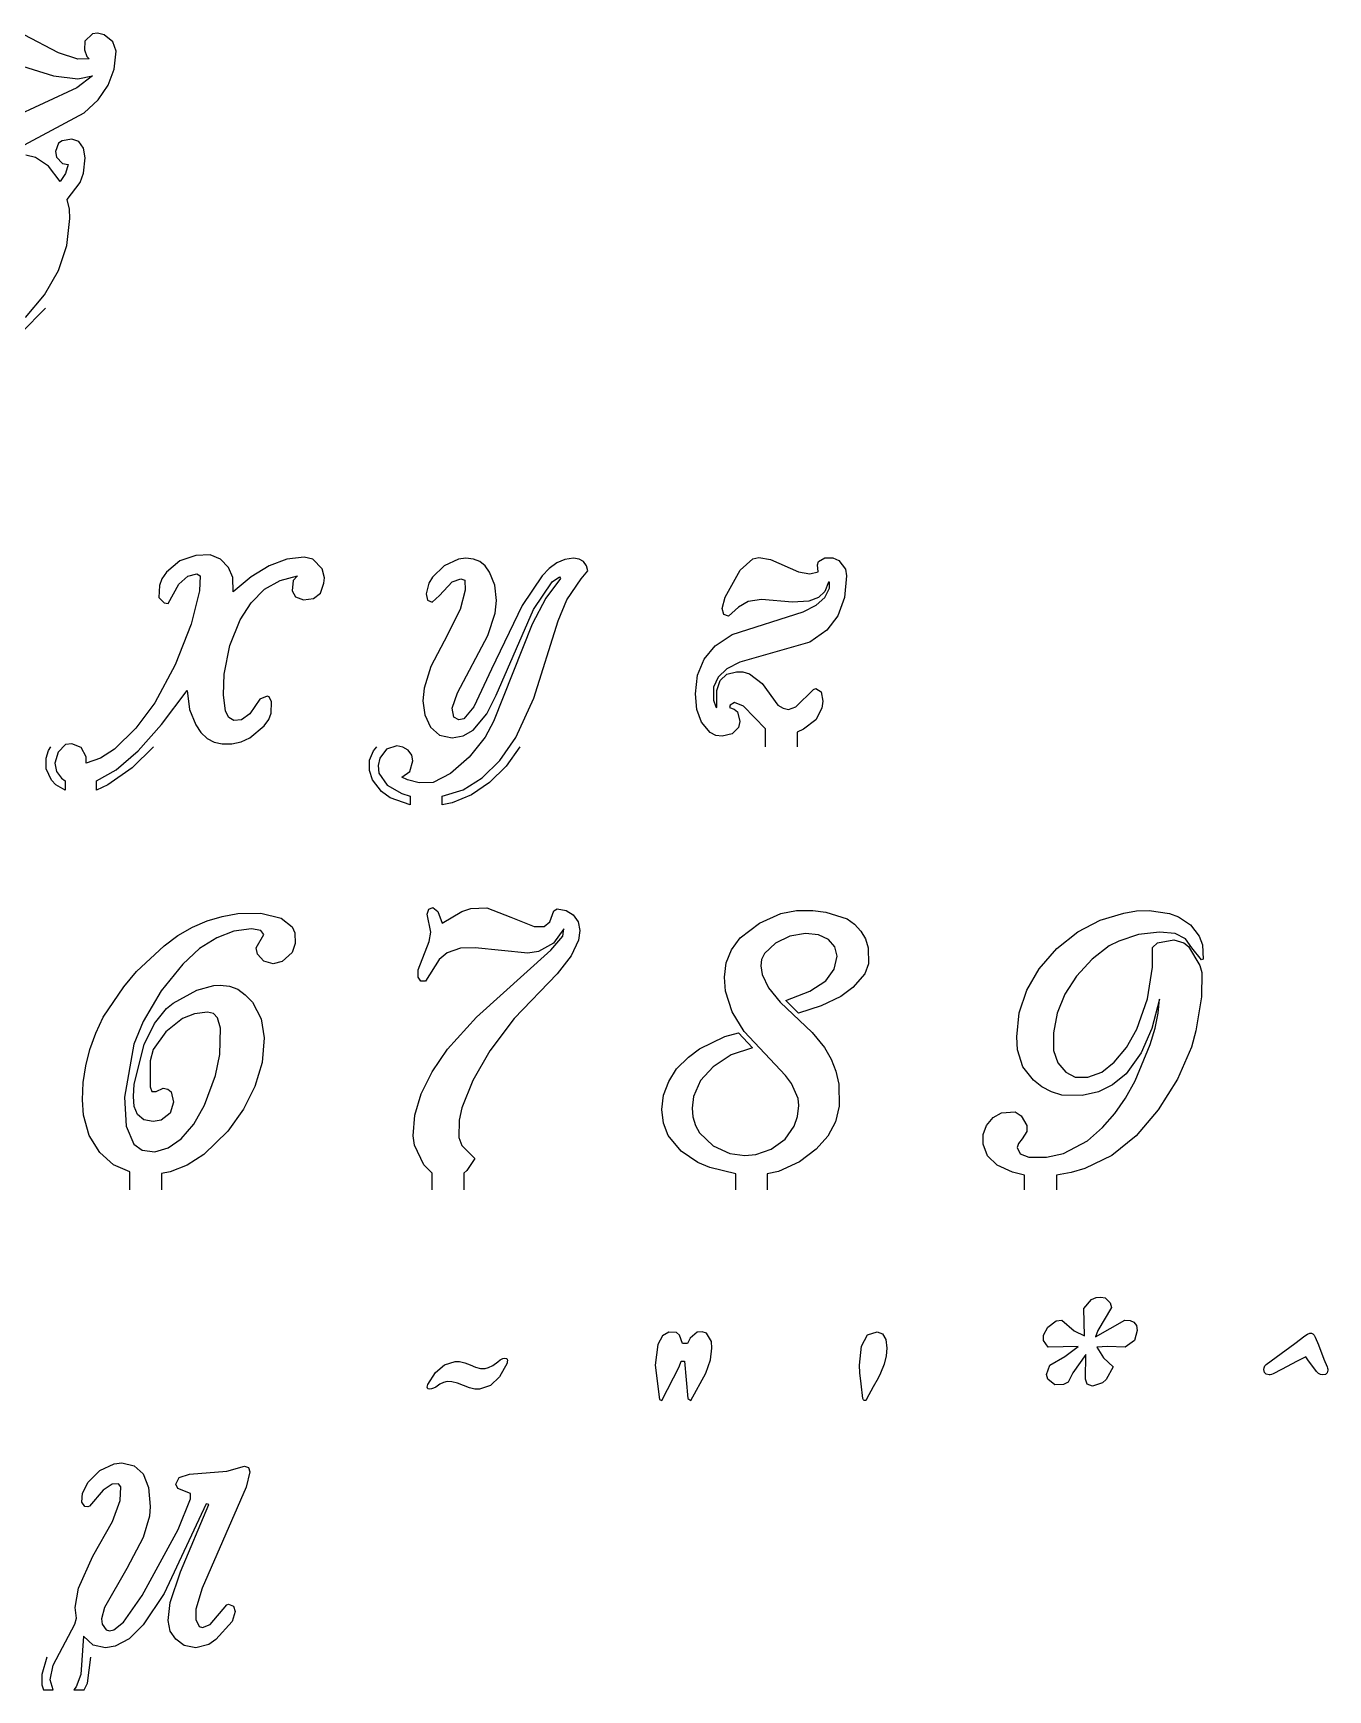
# Model space of a CAD drawing. Extents: x 759 to 2530, y -450 to 67.
# Drawn here: x 2216.8 to 2529.6, y -439.7 to -39.5 of the extents above; entities that cross this region are included whole.
import ezdxf

# ---------------------------------------------------------------- set-up
doc = ezdxf.new("R2010")
doc.units = 0
doc.header["$LTSCALE"] = 10.11836
doc.header["$MEASUREMENT"] = 0

msp = doc.modelspace()

# ---------------------------------------------------------------- linework, layer by layer
at = {"linetype": 'Continuous'}
for points in [[(2211.266394, -68.29893), (2229.074708, -58.686488), (2232.51495, -55.549796), (2234.943357, -52.00837), (2236.359927, -48.163394), (2236.865845, -43.812499), (2236.056376, -41.58646), (2233.931521, -39.866338), (2232.312583, -39.461604), (2231.09838, -39.663971), (2229.277075, -41.384092), (2229.175892, -43.508948), (2229.782993, -45.127886), (2230.288911, -45.633804), (2227.556954, -45.734987), (2222.902508, -44.217233), (2214.605453, -39.866338)], [(2211.873496, -46.746823), (2221.688305, -49.782331), (2227.556954, -50.490616), (2231.09838, -49.782331), (2227.354587, -52.716656), (2211.367578, -60.103058)], [(2214.909004, -108.165268), (2219.56345, -102.701354), (2222.902508, -96.832705), (2224.92618, -90.761689), (2225.634466, -84.285939), (2225.533282, -81.958716), (2225.027364, -79.631493), (2228.164056, -75.584149), (2228.973524, -73.256926), (2229.378259, -69.614317), (2228.973524, -67.287094), (2227.860505, -65.668156), (2226.140384, -65.061055), (2223.813161, -65.465789), (2222.902508, -66.072891), (2222.194223, -68.096563), (2222.39659, -69.41195), (2223.914344, -70.929704), (2225.229731, -71.233254), (2224.62263, -73.35811), (2223.307243, -75.280598), (2220.474102, -71.637989), (2217.33741, -69.513133), (2215.010188, -68.906032)], [(2219.765817, -105.939229), (2213.897168, -111.909062)], [(2245.871186, -211.878458), (2240.710822, -216.937638), (2234.842173, -221.086166), (2232.110216, -222.401553), (2232.110216, -220.07433), (2236.865845, -217.443556), (2242.127392, -212.890294), (2247.793674, -206.515728), (2253.965874, -198.319856), (2254.572975, -202.873118), (2256.090729, -206.616911), (2257.304932, -208.438216), (2258.822686, -209.854786), (2260.542808, -210.765439), (2262.465296, -211.170173), (2264.792519, -211.170173), (2267.018558, -210.664255), (2269.143414, -209.753603), (2272.583656, -206.819278), (2273.696676, -205.301524), (2274.303777, -203.78377), (2274.404961, -201.051813), (2273.797859, -199.83761), (2273.291941, -199.635243), (2271.57182, -200.343528), (2269.143414, -203.884954), (2267.119742, -205.402708), (2265.298437, -205.503892), (2264.084234, -204.795606), (2263.274765, -203.277852), (2262.768847, -199.331692), (2262.971214, -194.373696), (2264.286601, -187.392027), (2266.816191, -181.219828), (2269.446964, -177.0713), (2272.68484, -173.833425), (2276.428633, -171.708569), (2280.678344, -170.59555), (2279.565324, -171.708569), (2279.362957, -174.238159), (2280.172426, -175.65473), (2282.094914, -176.363015), (2284.523321, -176.059464), (2286.243442, -174.744077), (2287.052911, -172.315671), (2287.154094, -171.101468), (2286.648176, -168.875428), (2284.320954, -166.548206), (2282.297282, -166.042288), (2278.04757, -166.548206), (2273.797859, -168.167143), (2269.446964, -170.797917), (2265.09607, -174.440526), (2264.994886, -171.000284), (2263.98305, -168.571878), (2262.060562, -166.548206), (2259.530972, -165.53637), (2256.090729, -165.637553), (2252.245752, -166.95294), (2249.007877, -169.684897), (2247.894858, -171.303835), (2247.287756, -172.922772), (2247.186572, -175.857097), (2248.400776, -177.0713), (2249.412612, -177.273667), (2251.942202, -172.619222), (2254.168241, -170.696733), (2256.293096, -170.089632), (2257.102565, -170.59555), (2257.001382, -174.238159), (2254.97771, -182.231664), (2251.132733, -192.046473), (2246.174736, -201.25418), (2241.621474, -207.42638), (2236.461111, -212.48556), (2233.020868, -214.610416), (2229.580626, -215.824619), (2229.580626, -214.306865), (2228.366423, -212.080826), (2226.140384, -211.170173), (2224.62263, -211.37254), (2222.801325, -213.193845), (2221.991856, -215.824619), (2222.39659, -217.848291), (2223.610794, -219.467228), (2224.521446, -220.07433), (2224.521446, -222.401553), (2222.295407, -221.086166), (2221.182387, -219.973146), (2219.968184, -217.241189), (2219.968184, -214.610416), (2220.474102, -212.789111), (2221.081204, -211.878458)], [(2334.406836, -211.878458), (2331.067777, -216.532904), (2327.020433, -220.479064), (2322.669538, -223.514572), (2318.015092, -225.437061), (2315.586686, -225.942979), (2315.586686, -223.818123), (2320.645866, -222.300369), (2325.300312, -219.366045), (2329.550023, -215.217517), (2333.395, -209.652419), (2337.745894, -200.141161), (2343.614543, -181.422195), (2345.739399, -176.363015), (2349.179641, -171.303835), (2350.798579, -169.381346), (2350.495028, -168.167143), (2349.786743, -167.155307), (2348.673723, -166.548206), (2347.358336, -166.345838), (2345.233481, -166.649389), (2343.310992, -167.458858), (2341.489688, -168.774245), (2339.769566, -170.59555), (2334.912754, -177.779585), (2327.526351, -193.159492), (2323.27664, -202.266016), (2320.848233, -205.099157), (2319.63403, -205.402708), (2318.419827, -204.694423), (2318.015092, -202.569567), (2319.330479, -198.825774), (2326.615698, -184.963621), (2328.437003, -179.60089), (2328.740554, -176.565382), (2328.33582, -172.821589), (2327.020433, -169.684897), (2326.008597, -168.167143), (2324.69321, -167.155307), (2323.175456, -166.548206), (2321.354151, -166.345838), (2319.532846, -166.548206), (2316.092604, -168.167143), (2313.259463, -170.8991), (2312.348811, -172.315671), (2311.741709, -174.946444), (2312.04526, -176.464198), (2313.15828, -176.970116), (2314.979584, -175.351179), (2318.015092, -172.01212), (2320.139948, -171.303835), (2321.0506, -171.607386), (2321.151784, -174.035792), (2319.937581, -178.690238), (2316.092604, -186.380191), (2312.854729, -192.451207), (2311.235791, -197.712754), (2310.93224, -200.748262), (2311.438158, -204.188505), (2312.753545, -207.122829), (2314.979584, -209.045318), (2318.015092, -209.753603), (2320.645866, -209.247685), (2323.074272, -207.831114), (2326.413331, -203.884954), (2328.63937, -199.432876), (2337.644711, -178.690238), (2342.197973, -172.01212), (2343.918094, -170.797917), (2344.221645, -171.202651), (2340.680219, -175.95828), (2337.34116, -182.231664), (2328.032269, -205.807442), (2326.008597, -209.551236), (2322.16362, -214.408048), (2317.610358, -218.354209), (2313.46183, -220.479064), (2310.021588, -220.580248), (2307.188447, -219.871963), (2305.87306, -219.264861), (2307.795549, -217.848291), (2308.503834, -215.318701), (2308.301467, -213.90213), (2307.390814, -212.687927), (2306.075428, -211.979642), (2304.658857, -211.676091), (2302.129267, -212.48556), (2300.51033, -214.610416), (2300.105595, -216.43172), (2300.307962, -218.253025), (2302.331634, -221.18735), (2305.87306, -223.211022), (2307.896732, -223.818123), (2307.896732, -225.942979), (2303.03992, -224.222858), (2300.915064, -222.705104), (2298.790208, -219.871963), (2298.081923, -217.645924), (2298.081923, -215.116334), (2298.992576, -212.890294), (2299.802044, -211.878458)], [(2393.700425, -211.878458), (2393.700425, -207.527564), (2388.438878, -202.063649), (2386.212839, -201.152997), (2385.201003, -201.861282), (2384.998636, -202.3672), (2386.111655, -202.771934), (2386.921124, -203.48022), (2387.528226, -205.807442), (2387.224675, -207.224013), (2385.706921, -208.741767), (2383.278514, -209.348868), (2381.76076, -209.146501), (2380.34419, -208.438216), (2378.219334, -205.908626), (2377.106315, -202.873118), (2376.802764, -199.129325), (2377.308682, -194.576063), (2378.92762, -190.731086), (2381.558393, -187.493211), (2385.706921, -184.761254), (2402.806949, -179.297339), (2405.943641, -177.678402), (2408.068496, -175.857097), (2409.181516, -173.529874), (2409.181516, -172.113304), (2408.979149, -172.113304), (2408.068496, -174.339343), (2406.550742, -175.857097), (2404.22352, -176.666566), (2400.277359, -176.970116), (2392.789773, -176.261831), (2389.551898, -176.767749), (2387.224675, -178.18432), (2384.796268, -180.309175), (2383.683249, -179.904441), (2383.278514, -178.48787), (2383.9868, -175.755913), (2387.629409, -169.178979), (2390.664917, -166.447022), (2392.081488, -166.143471), (2394.914628, -166.649389), (2401.69393, -169.583714), (2404.425887, -170.089632), (2406.449559, -169.583714), (2406.247192, -167.964776), (2406.550742, -167.155307), (2408.068496, -166.244655), (2409.990985, -166.244655), (2411.407555, -166.851756), (2413.026493, -168.976612), (2413.330044, -170.59555), (2412.824126, -175.857097), (2411.205188, -180.207992), (2408.574414, -183.749418), (2404.425887, -186.582558), (2387.528226, -191.439371), (2384.391534, -193.058309), (2382.266678, -195.081981), (2381.153659, -197.510387), (2381.153659, -200.647079), (2381.76076, -202.266016), (2381.963128, -202.3672), (2381.963128, -198.319856), (2382.772596, -195.89145), (2384.391534, -194.373696), (2386.718757, -193.766594), (2388.236511, -193.766594), (2389.855448, -194.272512), (2392.890956, -196.599735), (2396.735933, -201.861282), (2397.950136, -202.569567), (2399.265523, -202.873118), (2401.086828, -202.266016), (2405.336539, -198.016305), (2405.842457, -197.813938), (2407.157844, -198.623407), (2407.562578, -200.849446), (2407.360211, -202.569567), (2405.842457, -205.402708), (2402.908133, -207.628747), (2401.390379, -208.337032), (2401.390379, -211.878458)], [(2240.10372, -318.930707), (2240.10372, -314.579812), (2236.15756, -312.859691), (2232.919685, -309.925367), (2230.288911, -305.776839), (2228.973524, -300.920026), (2228.669974, -297.176233), (2228.872341, -293.027706), (2229.479442, -288.980362), (2230.491278, -285.034201), (2231.907849, -281.088041), (2233.729154, -277.243064), (2238.68715, -269.856661), (2241.722658, -266.214052), (2248.400776, -259.940668), (2251.739834, -257.512262), (2255.28126, -255.48859), (2258.822686, -253.970836), (2262.465296, -252.857816), (2266.209089, -252.149531), (2271.774187, -252.048348), (2276.732184, -253.262551), (2279.362957, -255.387406), (2279.970059, -256.803977), (2280.071242, -259.43475), (2279.362957, -261.559606), (2276.934551, -263.785645), (2274.809695, -264.291563), (2272.482472, -263.684462), (2270.964718, -261.96434), (2270.661168, -260.446586), (2272.482472, -257.208711), (2271.774187, -256.298059), (2269.548148, -255.893324), (2265.298437, -256.399242), (2261.149909, -258.01818), (2257.001382, -260.648954), (2252.954038, -264.392747), (2247.69249, -270.868497), (2243.341596, -278.2549), (2241.115556, -283.718814), (2238.889517, -296.569132), (2239.294252, -303.5508), (2241.115556, -307.901695), (2243.139228, -309.318265), (2246.174736, -309.723), (2249.412612, -308.812347), (2252.549303, -306.586308), (2255.584811, -303.044882), (2258.215585, -298.49162), (2260.846358, -291.307584), (2261.858194, -286.248404), (2262.060562, -279.873838), (2261.352276, -277.344248), (2260.34044, -276.332412), (2258.92387, -276.028861), (2255.787178, -276.433595), (2252.852854, -277.546615), (2248.80551, -280.78449), (2245.770002, -285.034201), (2245.061717, -287.766158), (2245.061717, -294.039542), (2245.466451, -295.152561), (2246.478287, -295.152561), (2248.198408, -294.343092), (2249.311428, -294.646643), (2250.120897, -295.253745), (2250.727998, -297.783335), (2249.91853, -300.414108), (2247.69249, -302.13423), (2245.770002, -302.43778), (2243.543963, -302.033046), (2242.026209, -300.717659), (2241.21674, -298.795171), (2241.014373, -296.366764), (2241.21674, -293.43244), (2243.645146, -283.819998), (2246.073553, -278.760818), (2249.007877, -275.118208), (2250.626815, -273.802822), (2256.293096, -270.66613), (2260.441624, -269.55311), (2261.959378, -269.451927), (2264.185417, -269.755478), (2266.209089, -270.463763), (2268.030394, -271.77915), (2269.750515, -273.600454), (2271.875371, -277.647798), (2272.583656, -282.20106), (2272.077738, -288.170893), (2270.357617, -293.938358), (2267.62566, -299.402272), (2263.780683, -304.765003), (2258.013218, -310.431285), (2253.965874, -312.960875), (2249.91853, -314.579812), (2247.793674, -314.984547), (2247.793674, -318.930707)], [(2313.15828, -318.930707), (2313.15828, -314.883363), (2311.134608, -312.859691), (2308.908568, -308.104062), (2308.605018, -305.878023), (2309.009752, -300.920026), (2310.527506, -295.759663), (2313.15828, -290.396932), (2316.902073, -284.933018), (2323.883741, -277.243064), (2341.894422, -261.053688), (2344.727563, -257.613446), (2345.031114, -255.893324), (2342.501524, -259.333567), (2338.858914, -261.357239), (2336.329324, -261.761973), (2323.58019, -260.446586), (2320.038764, -260.54777), (2316.800889, -261.66079), (2314.878401, -263.279727), (2311.539342, -268.541274), (2310.426322, -268.541274), (2309.819221, -267.529438), (2309.819221, -265.809317), (2312.449994, -258.928832), (2312.854729, -256.702793), (2311.944076, -252.351898), (2312.348811, -251.137695), (2313.360647, -250.732961), (2314.57485, -251.643613), (2315.586686, -254.476754), (2320.342315, -251.643613), (2322.568354, -250.935328), (2326.413331, -250.834144), (2332.180796, -253.060184), (2337.847078, -255.286223), (2340.275484, -255.286223), (2341.590871, -254.173203), (2342.602707, -251.54243), (2343.412176, -251.036512), (2345.537032, -251.441246), (2347.257153, -252.453082), (2348.471356, -254.173203), (2348.87609, -256.298059), (2348.57254, -258.625282), (2346.751235, -262.369075), (2343.412176, -266.71997), (2332.990265, -277.546615), (2327.121616, -285.337752), (2322.973089, -292.521788), (2320.342315, -299.098722), (2319.735214, -302.13423), (2319.63403, -306.282757), (2320.342315, -308.205246), (2323.479007, -311.341937), (2321.556518, -314.276262), (2320.848233, -314.883363), (2320.848233, -318.930707)], [(2386.51639, -318.930707), (2386.51639, -315.08573), (2380.243006, -313.567976), (2377.409866, -312.353773), (2373.362522, -309.621816), (2370.22583, -305.776839), (2369.11281, -302.842515), (2368.708076, -299.503456), (2369.11281, -296.063214), (2370.327014, -292.724155), (2372.249502, -289.688647), (2375.082643, -286.855506), (2377.8146, -284.831834), (2383.885616, -281.89751), (2387.224675, -280.986857), (2390.563734, -284.629467), (2385.40337, -286.349588), (2381.052475, -289.182729), (2378.016967, -292.521788), (2376.296846, -296.366764), (2375.993295, -299.199905), (2376.195662, -301.324761), (2376.802764, -303.348433), (2377.8146, -305.169738), (2381.052475, -308.306429), (2385.099819, -310.127734), (2388.742429, -310.633652), (2391.373202, -310.431285), (2395.116996, -309.115898), (2398.456054, -306.687492), (2400.682094, -303.5508), (2401.491562, -301.223577), (2401.795113, -298.592804), (2401.592746, -296.872682), (2399.973808, -293.230073), (2398.557238, -291.307584), (2388.540062, -280.683306), (2385.706921, -275.927677), (2384.087983, -270.969681), (2383.784432, -267.529438), (2384.189167, -264.089196), (2385.504554, -260.952504), (2387.629409, -258.01818), (2392.283855, -254.476754), (2397.444218, -252.149531), (2401.188012, -251.441246), (2405.134172, -251.441246), (2408.270864, -251.84598), (2413.431227, -253.464918), (2415.252532, -254.780305), (2416.770286, -256.399242), (2417.883306, -258.321731), (2418.490407, -260.446586), (2418.591591, -264.291563), (2417.680938, -266.71997), (2414.847798, -270.059028), (2411.913473, -272.183884), (2407.157844, -274.511107), (2401.69393, -276.231228), (2398.658422, -273.19572), (2404.425887, -270.969681), (2408.270864, -268.440091), (2410.294536, -265.60695), (2411.002821, -262.470258), (2410.496903, -260.244219), (2408.979149, -258.422914), (2406.550742, -257.309895), (2403.414051, -257.006344), (2399.569074, -257.613446), (2396.128832, -259.333567), (2393.498058, -261.863157), (2392.789773, -263.279727), (2392.587406, -264.797481), (2392.890956, -266.922337), (2394.40871, -270.160212), (2397.241851, -273.600454), (2405.032988, -280.885674), (2407.967313, -284.528283), (2409.58625, -287.361424), (2410.69927, -290.295748), (2411.407555, -293.43244), (2411.508739, -298.693987), (2410.598086, -302.538964), (2408.776782, -305.979206), (2405.943641, -309.115898), (2401.896297, -312.151406), (2396.837117, -314.478629), (2394.10516, -315.08573), (2394.10516, -318.930707)], [(2456.333074, -318.930707), (2456.333074, -315.389281), (2453.398749, -314.680996), (2449.654956, -312.960875), (2447.327733, -310.734836), (2446.315897, -307.901695), (2446.315897, -305.574472), (2447.125366, -303.348433), (2448.744304, -301.425944), (2450.767976, -300.312925), (2454.005851, -300.110558), (2455.523605, -301.02121), (2456.838992, -303.348433), (2456.838992, -304.866187), (2455.725972, -306.586308), (2454.81532, -307.699328), (2454.511769, -308.711164), (2455.220054, -310.228918), (2457.34491, -311.038386), (2461.594621, -311.038386), (2465.743148, -310.127734), (2471.510614, -307.092226), (2475.153223, -303.854351), (2478.087548, -300.515292), (2480.718321, -296.771499), (2483.045544, -292.622971), (2486.688154, -283.819998), (2487.902357, -279.873838), (2488.610642, -276.231228), (2488.914193, -272.892169), (2487.092888, -279.975021), (2484.462114, -285.84367), (2480.819505, -290.90285), (2477.58163, -293.533624), (2474.141387, -295.253745), (2470.195227, -296.164397), (2465.338414, -296.063214), (2462.808824, -295.253745), (2460.481601, -294.039542), (2458.457929, -292.420604), (2455.928339, -289.182729), (2454.612952, -285.135385), (2454.410585, -281.998693), (2455.017687, -276.130044), (2456.838992, -270.66613), (2459.8745, -265.505766), (2464.124211, -260.648954), (2469.183391, -256.60161), (2474.546122, -253.768469), (2480.313587, -252.048348), (2483.349095, -251.54243), (2486.384603, -251.441246), (2491.342599, -252.149531), (2493.467455, -252.959), (2496.401779, -254.881488), (2498.526635, -257.613446), (2499.336104, -259.738301), (2499.437287, -263.178544), (2499.032553, -263.380911), (2496.70533, -260.446586), (2495.187576, -258.321731), (2492.657986, -257.006344), (2488.914193, -256.702793), (2483.855013, -257.208711), (2479.099384, -258.827649), (2476.772161, -259.940668), (2472.623633, -263.178544), (2468.87984, -267.327071), (2466.046699, -271.677966), (2464.225394, -276.231228), (2463.314742, -280.986857), (2463.314742, -285.236568), (2464.326578, -288.272076), (2466.249066, -290.498116), (2468.576289, -291.712319), (2471.611797, -291.712319), (2474.950856, -290.498116), (2477.986364, -288.069709), (2480.920688, -284.528283), (2483.450278, -280.076205), (2485.979868, -272.790986), (2487.194072, -265.101032), (2487.194072, -260.345403), (2488.408275, -259.232383), (2492.354435, -258.524098), (2494.782842, -259.232383), (2495.895861, -260.143036), (2498.627818, -264.696298), (2499.133736, -266.416419), (2499.032553, -272.285068), (2497.717166, -280.480939), (2496.604146, -284.4271), (2493.265088, -292.218237), (2488.610642, -299.60464), (2483.247911, -305.878023), (2477.379262, -310.633652), (2470.903512, -313.770344), (2467.564453, -314.78218), (2464.023027, -315.389281), (2464.023027, -318.930707)], [(2483.551462, -352.928397), (2482.843177, -355.356803), (2480.617138, -356.975741), (2476.367426, -356.773374), (2473.736653, -356.975741), (2475.35559, -359.505331), (2477.682813, -361.73137), (2476.063876, -364.766878), (2475.153223, -365.576347), (2472.724817, -366.385816), (2471.40943, -365.879898), (2471.004696, -364.665694), (2471.105879, -358.695862), (2467.969188, -363.14794), (2466.856168, -365.37398), (2465.743148, -365.981081), (2463.618293, -366.082265), (2461.898172, -364.665694), (2461.594621, -363.552675), (2462.40409, -361.326636), (2466.046699, -359.20178), (2469.284574, -356.773374), (2461.999355, -356.975741), (2460.886336, -355.356803), (2460.886336, -354.041416), (2461.898172, -352.118928), (2463.921844, -350.601174), (2465.338414, -350.398807), (2468.272738, -353.02958), (2470.802328, -354.243784), (2470.599961, -347.565666), (2472.52245, -345.44081), (2473.635469, -344.934892), (2474.748489, -344.833709), (2475.760325, -345.036076), (2476.974528, -346.250279), (2477.278079, -347.363299), (2474.040204, -352.928397), (2473.433102, -354.446151), (2480.515954, -350.398807), (2481.831341, -350.49999), (2482.741993, -350.904725), (2483.349095, -351.714194), (2483.551462, -352.928397)], [(2379.332354, -363.249124), (2380.445374, -360.011249), (2380.748924, -357.178108), (2380.647741, -355.55917), (2379.433538, -353.535498), (2378.421702, -353.231948), (2377.207498, -353.333131), (2375.487377, -354.749702), (2374.880276, -356.065088), (2373.666072, -356.065088), (2372.957787, -354.041416), (2372.249502, -353.434315), (2370.327014, -353.333131), (2368.80926, -354.243784), (2367.69624, -356.267456), (2367.089138, -361.326636), (2368.100974, -369.623691), (2368.708076, -369.826058), (2372.856604, -361.73137), (2373.362522, -360.3148), (2374.17199, -360.3148), (2374.981459, -369.32014), (2375.689744, -369.826058), (2379.332354, -363.249124)], [(2423.043669, -357.178108), (2422.87503, -359.044383), (2422.369112, -361.04557), (2421.525915, -363.249124), (2420.926309, -364.470822), (2419.764571, -366.54696), (2418.085673, -369.522507), (2418.021965, -369.758602), (2417.84583, -369.859786), (2417.579755, -369.826058), (2417.411115, -369.694894), (2417.309932, -369.51876), (2417.276204, -369.32014), (2416.796519, -365.786209), (2416.541686, -363.106717), (2416.466735, -361.326636), (2416.938925, -356.709665), (2418.355496, -354.003941), (2420.716446, -353.231948), (2421.994358, -353.760351), (2422.777594, -355.098223), (2423.043669, -357.178108)], [(2529.387633, -361.73137), (2529.485069, -362.008688), (2529.56002, -362.263521), (2529.59, -362.540839), (2529.455089, -363.144193), (2529.050354, -363.522694), (2528.375797, -363.653858), (2527.824908, -363.556422), (2527.341476, -363.279104), (2526.858043, -362.84439), (2526.17599, -361.926242), (2524.909322, -360.221111), (2524.227269, -359.302964), (2522.181112, -360.352275), (2518.381106, -362.300996), (2516.334948, -363.350308), (2515.963942, -363.518947), (2515.660391, -363.620131), (2515.424296, -363.653858), (2514.723506, -363.492714), (2514.270053, -363.039262), (2514.108909, -362.338472), (2514.176365, -361.911252), (2514.378732, -361.484032), (2514.716011, -361.124268), (2517.129427, -359.340439), (2521.611486, -356.027613), (2524.024902, -354.243784), (2524.669479, -353.790331), (2525.20163, -353.584216), (2525.64384, -353.535498), (2525.94739, -353.730371), (2526.250941, -354.082639), (2526.554492, -354.547334), (2527.28901, -356.409862), (2528.653115, -359.868842), (2529.387633, -361.73137)], [(2331.270144, -360.820718), (2329.471324, -364.133544), (2327.26777, -366.209681), (2324.592026, -367.094101), (2323.482754, -367.060373), (2322.1936, -366.756822), (2320.74705, -366.183448), (2319.274266, -365.655045), (2317.936394, -365.329009), (2316.800889, -365.272796), (2315.957693, -365.478911), (2315.04704, -365.909878), (2314.068932, -366.588183), (2313.521791, -366.854258), (2313.064591, -367.030393), (2312.652362, -367.094101), (2312.116463, -366.985422), (2311.940329, -366.629406), (2312.146444, -365.981081), (2313.964001, -363.076737), (2316.163807, -361.2292), (2318.723378, -360.415983), (2319.825155, -360.445964), (2321.061843, -360.723282), (2322.365987, -361.225452), (2323.647646, -361.753855), (2324.861849, -362.079891), (2326.008597, -362.136104), (2326.818066, -361.896262), (2327.829902, -361.364111), (2329.044105, -360.517167), (2329.647459, -360.011249), (2330.228328, -359.707698), (2330.764226, -359.606514), (2331.146475, -359.67397), (2331.326357, -359.876337), (2331.371328, -360.213616), (2331.345095, -360.438468), (2331.296377, -360.663321), (2331.270144, -360.820718)], [(2220.069368, -431.851605), (2218.855164, -436.000132), (2218.855164, -438.529722), (2219.259899, -439.743926), (2221.587122, -439.743926), (2220.878836, -437.315519), (2221.587122, -433.774093), (2226.848669, -423.8581), (2227.253403, -422.44153), (2226.949852, -419.810756), (2227.759321, -415.156311), (2231.199564, -407.466357), (2235.955193, -399.068118), (2237.776498, -394.008938), (2237.978865, -390.66988), (2237.371763, -389.961594), (2235.854009, -390.062778), (2233.729154, -391.479348), (2230.390095, -395.324325), (2229.98536, -395.526692), (2229.277075, -395.425509), (2228.56879, -394.413673), (2228.669974, -392.187634), (2230.086544, -389.55686), (2232.919685, -386.723719), (2236.359927, -385.104782), (2238.181232, -384.902414), (2241.21674, -385.6107), (2243.341596, -387.533188), (2244.656982, -390.872247), (2245.061717, -395.425509), (2244.85935, -397.752732), (2243.341596, -402.913095), (2239.395435, -410.400682), (2234.032704, -419.810756), (2233.324419, -422.542714), (2233.425603, -423.8581), (2234.437439, -425.274671), (2235.246908, -425.477038), (2236.258744, -425.274671), (2238.585966, -423.352182), (2243.139228, -416.977616), (2251.841018, -400.990607), (2254.775342, -393.604204), (2254.775342, -392.288817), (2251.739834, -391.074614), (2251.233916, -390.062778), (2252.043385, -388.44384), (2254.572975, -387.634372), (2263.578316, -386.926086), (2267.828027, -385.711883), (2268.839863, -386.015434), (2269.143414, -387.02727), (2268.232761, -390.771063), (2257.608483, -415.156311), (2256.090729, -420.215491), (2256.090729, -422.745081), (2256.900198, -424.465202), (2257.709667, -424.667569), (2259.530972, -423.959284), (2263.578316, -419.203655), (2263.98305, -419.001288), (2265.197253, -419.507206), (2265.601988, -420.822592), (2264.893702, -423.250999), (2260.947542, -427.601894), (2259.227421, -428.816097), (2256.090729, -429.625566), (2253.257588, -429.018464), (2251.233916, -427.50071), (2249.91853, -425.578222), (2249.412612, -422.947448), (2249.91853, -418.596553), (2252.346936, -411.21015), (2259.227421, -394.919591), (2258.620319, -394.818407), (2248.400776, -416.471698), (2243.341596, -424.060468), (2240.002537, -427.399526), (2236.562294, -429.220831), (2234.235072, -429.625566), (2231.300747, -428.91728), (2228.973524, -426.792425), (2228.265239, -436.000132), (2227.15222, -439.03564), (2226.646302, -439.743926), (2229.074708, -439.743926), (2229.884177, -438.124988), (2230.693646, -431.851605)]]:
    msp.add_lwpolyline(points, dxfattribs=at)

doc.saveas('drawing.dxf')
